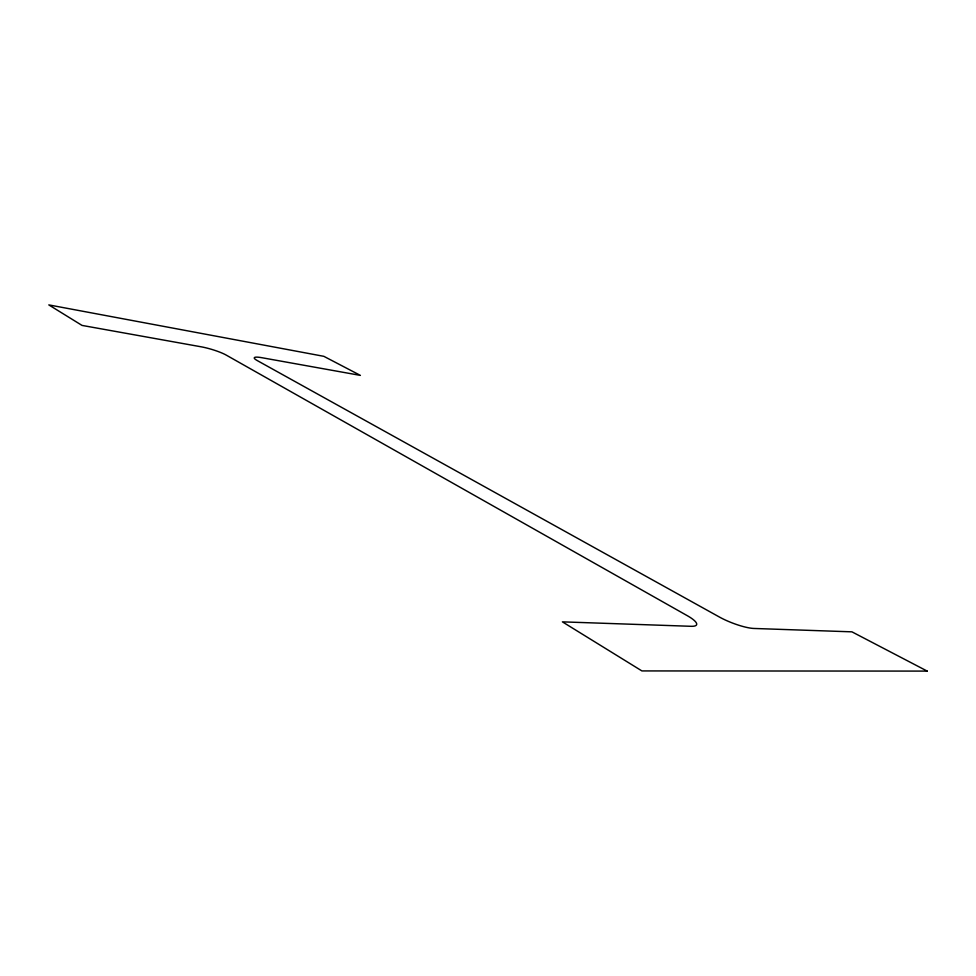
<?xml version="1.0" encoding="UTF-8"?>
<svg xmlns="http://www.w3.org/2000/svg" width="976" height="976" viewBox="0 0 976 976"><rect width="100%" height="100%" fill="white"/><g stroke="black" fill="none" stroke-linecap="round" stroke-linejoin="round"><path stroke-width="1.46" d="M927.2 671.098L641.915 670.927L562.408 621.858L690.984 626.299A27.108 6.21 20.6 0 0 687.263 615.673L226.212 355.093A19.178 3.135 16.6 0 0 201.044 346.785L82.033 325.411L48.8 304.902L323.837 356.325L360.388 375.394L261.983 357.728A18.422 2.94 17.1 0 0 257.322 360.608L719.422 617.039A26.023 5.6 21 0 0 753.984 628.459L851.938 631.838L927.2 671.098"/></g></svg>
